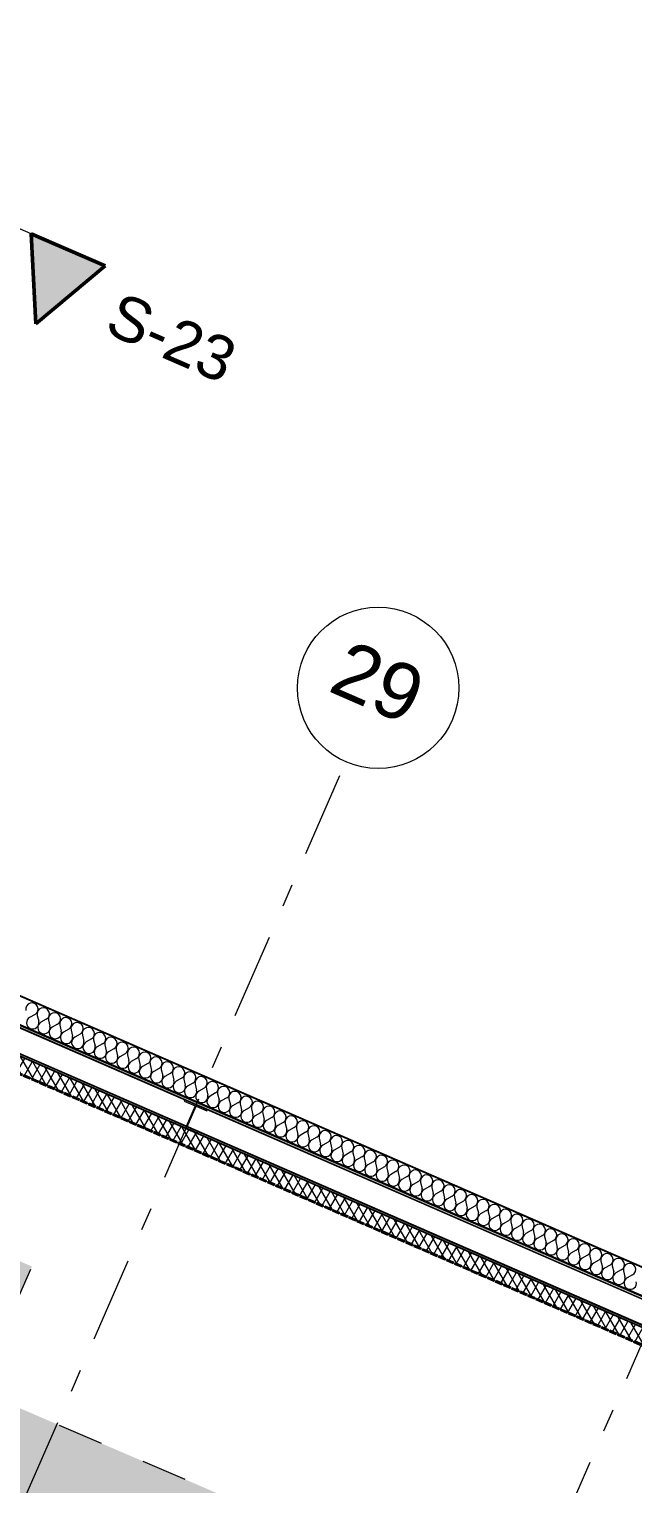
# Model space of a CAD drawing. Header units: millimetres. Extents: x -50172 to 145343, y -110728 to 25069.
# Drawn here: x 15452 to 19192, y -31418 to -22403 of the extents above; entities that cross this region are included whole.
import ezdxf
from ezdxf.enums import TextEntityAlignment as Align

# ---------------------------------------------------------------- set-up
doc = ezdxf.new("R2010")
doc.units = ezdxf.units.MM
doc.header["$MEASUREMENT"] = 0
for name, pattern in [('Dashed', [564.444447, 282.222223, -282.222223]), ('Double Dashed', [1093.611073, 529.166651, -211.666656, 141.111112, -211.666656]), ('Hidden Line', [55, 45, -10])]:
    doc.linetypes.add(name, pattern=pattern)
for name, color, linetype in [('A-20-M_Floor_Slab', 7, 'Continuous'), ('A-95-MC_Marker_Section_P2.Marker', 7, 'Continuous'), ('COLUMN.IFC Import', 7, 'Continuous'), ('New_A-15-MG_Structural_Grid_Phase_2', 7, 'Continuous'), ('New_A-20-M_Roof', 7, 'Continuous'), ('New_A-25-M_Wall_Ext', 7, 'Continuous')]:
    doc.layers.add(name, color=color, linetype=linetype)
for name, color, linetype, lineweight, true_color in [('A-20-M_Floor_Slab_Pen_No__107', 7, 'Continuous', 15, 0xa6a6a6), ('A-95-MC_Marker_Section_P2.Marker_Pen_No__25', 7, 'Continuous', 50, 0x2a2a2a), ('New_A-15-MG_Structural_Grid_Phase_2_Pen_No__222', 7, 'Continuous', 13, 0x65af33), ('New_A-25-M_Wall_Ext_Pen_No__107', 7, 'Continuous', 15, 0xa6a6a6), ('New_A-95-P_Drawing_Pen_No__142', 7, 'Continuous', 0, 0xeeeeee)]:
    doc.layers.add(name, color=color, linetype=linetype, lineweight=lineweight, true_color=true_color)
for name, color, linetype, lineweight in [('A-20-M_Floor_Slab_Pen_No__195', 7, 'Continuous', 35), ('A-20-M_Floor_Slab_Pen_No__4', 7, 'Continuous', 20), ('A-20-M_Floor_Slab_Pen_No__89', 8, 'Continuous', 20), ('A-95-MC_Marker_Section_P2.Marker_Pen_No__1', 7, 'Continuous', 13), ('A-95-MC_Marker_Section_P2.Marker_Pen_No__6', 7, 'Continuous', 35), ('COLUMN.IFC Import_Pen_No__2', 8, 'Continuous', 15), ('New_A-20-M_Roof_Pen_No__92', 8, 'Continuous', 13), ('New_A-25-M_Wall_Ext_Pen_No__1', 7, 'Continuous', 13), ('New_A-95-P_Drawing_Pen_No__1', 7, 'Continuous', 13)]:
    doc.layers.add(name, color=color, linetype=linetype, lineweight=lineweight)
doc.styles.add('GENERATED_STYLE_4', font='')
doc.styles.get('GENERATED_STYLE_4').set_extended_font_data('Swis721 BT')

# ---------------------------------------------------------------- blocks, each defined once
blk = doc.blocks.new('Roof_3_1', base_point=(-9378, -10065))
at = {"layer": 'New_A-20-M_Roof_Pen_No__92', "linetype": 'Continuous', "flags": 128}
for points in [[(22006.6, -31651.4), (1845.1, -22859.9)], [(1845.1, -22860), (22006.6, -31651.4)], [(22007.4, -31649.5), (1845.9, -22858.1)], [(1846.1, -22857.7), (22007.6, -31649.1)]]:
    blk.add_lwpolyline(points, dxfattribs=at)
blk = doc.blocks.new('Slab_2_1', base_point=(22220.5, -31567.4))
at = {"layer": 'A-20-M_Floor_Slab_Pen_No__89', "linetype": 'Continuous', "flags": 128}
blk.add_lwpolyline([(22220.5, -31567.4), (1807.4, -22666.3), (1702.5, -22906.9), (21875, -31703.1), (12362.1, -53519.2), (-4050.1, -46362.7), (-4155, -46603.2), (12497.8, -53864.7)], close=True, dxfattribs=at)
blk = doc.blocks.new('*X132')
at = {"layer": 'New_A-25-M_Wall_Ext_Pen_No__107', "linetype": 'Continuous'}
for p, q in [((15488.6, -28508.4), (15455.4, -28527.2)), ((15502.5, -28514.5), (15511.3, -28551.5)), ((15558.4, -28538.8), (15525.3, -28557.6)), ((15572.4, -28544.9), (15581.1, -28582)), ((15628.2, -28569.3), (15595.1, -28588.1)), ((15642.2, -28575.4), (15651, -28612.5)), ((15698.1, -28599.7), (15664.9, -28618.5)), ((15712, -28605.8), (15720.8, -28642.9)), ((15767.9, -28630.2), (15734.8, -28649)), ((15781.9, -28636.3), (15790.7, -28673.4)), ((15837.8, -28660.6), (15804.6, -28679.4)), ((15851.7, -28666.7), (15860.5, -28703.8)), ((15907.6, -28691.1), (15874.5, -28709.9)), ((15921.6, -28697.2), (15930.3, -28734.3)), ((15977.4, -28721.6), (15944.3, -28740.4)), ((15991.4, -28727.6), (16000.2, -28764.7)), ((16047.3, -28752), (16014.1, -28770.8)), ((16061.2, -28758.1), (16070, -28795.2)), ((16117.1, -28782.5), (16084, -28801.3)), ((16131.1, -28788.6), (16139.9, -28825.6)), ((16187, -28812.9), (16153.8, -28831.7)), ((16200.9, -28819), (16209.7, -28856.1)), ((16256.8, -28843.4), (16223.7, -28862.2)), ((16270.8, -28849.5), (16279.5, -28886.5)), ((16326.6, -28873.8), (16293.5, -28892.6)), ((16340.6, -28879.9), (16349.4, -28917)), ((16396.5, -28904.3), (16363.3, -28923.1)), ((16410.4, -28910.4), (16419.2, -28947.4)), ((16466.3, -28934.7), (16433.2, -28953.5)), ((16480.3, -28940.8), (16489.1, -28977.9)), ((16536.2, -28965.2), (16503, -28984)), ((16550.1, -28971.3), (16558.9, -29008.3)), ((16606, -28995.6), (16572.9, -29014.4)), ((16620, -29001.7), (16628.7, -29038.8)), ((16675.8, -29026.1), (16642.7, -29044.9)), ((16689.8, -29032.2), (16698.6, -29069.3)), ((16745.7, -29056.5), (16712.5, -29075.3)), ((16759.6, -29062.6), (16768.4, -29099.7)), ((16815.5, -29087), (16782.4, -29105.8)), ((16829.5, -29093.1), (16838.2, -29130.2)), ((16885.3, -29117.5), (16852.2, -29136.3)), ((16899.3, -29123.5), (16908.1, -29160.6)), ((16955.2, -29147.9), (16922.1, -29166.7)), ((16969.2, -29154), (16977.9, -29191.1)), ((17025, -29178.4), (16991.9, -29197.2)), ((17039, -29184.4), (17047.8, -29221.5)), ((17094.9, -29208.8), (17061.7, -29227.6)), ((17108.8, -29214.9), (17117.6, -29252)), ((17164.7, -29239.3), (17131.6, -29258.1)), ((17178.7, -29245.4), (17187.4, -29282.4)), ((17234.5, -29269.7), (17201.4, -29288.5)), ((17248.5, -29275.8), (17257.3, -29312.9)), ((17304.4, -29300.2), (17271.3, -29319)), ((17318.4, -29306.3), (17327.1, -29343.3)), ((17374.2, -29330.6), (17341.1, -29349.4)), ((17388.2, -29336.7), (17397, -29373.8)), ((17444.1, -29361.1), (17410.9, -29379.9)), ((17458, -29367.2), (17466.8, -29404.2)), ((17513.9, -29391.5), (17480.8, -29410.3)), ((17527.9, -29397.6), (17536.6, -29434.7)), ((17583.7, -29422), (17550.6, -29440.8)), ((17597.7, -29428.1), (17606.5, -29465.1)), ((17653.6, -29452.4), (17620.5, -29471.2)), ((17667.6, -29458.5), (17676.3, -29495.6)), ((17723.4, -29482.9), (17690.3, -29501.7)), ((17737.4, -29489), (17746.2, -29526.1)), ((17793.3, -29513.3), (17760.1, -29532.1)), ((17807.2, -29519.4), (17816, -29556.5)), ((17863.1, -29543.8), (17830, -29562.6)), ((17877.1, -29549.9), (17885.8, -29587)), ((17932.9, -29574.3), (17899.8, -29593.1)), ((17946.9, -29580.3), (17955.7, -29617.4)), ((18002.8, -29604.7), (17969.7, -29623.5)), ((18016.8, -29610.8), (18025.5, -29647.9)), ((18072.6, -29635.2), (18039.5, -29654)), ((18086.6, -29641.3), (18095.4, -29678.3)), ((18142.5, -29665.6), (18109.3, -29684.4)), ((18156.4, -29671.7), (18165.2, -29708.8)), ((18212.3, -29696.1), (18179.2, -29714.9)), ((18226.3, -29702.2), (18235, -29739.2)), ((18282.1, -29726.5), (18249, -29745.3)), ((18296.1, -29732.6), (18304.9, -29769.7)), ((18352, -29757), (18318.8, -29775.8)), ((18365.9, -29763.1), (18374.7, -29800.1)), ((18421.8, -29787.4), (18388.7, -29806.2)), ((18435.8, -29793.5), (18444.6, -29830.6)), ((18491.7, -29817.9), (18458.5, -29836.7)), ((18505.6, -29824), (18514.4, -29861)), ((18561.5, -29848.3), (18528.4, -29867.1)), ((18575.5, -29854.4), (18584.2, -29891.5)), ((18631.3, -29878.8), (18598.2, -29897.6)), ((18645.3, -29884.9), (18654.1, -29922)), ((18701.2, -29909.2), (18668, -29928)), ((18715.1, -29915.3), (18723.9, -29952.4)), ((18771, -29939.7), (18737.9, -29958.5)), ((18785, -29945.8), (18793.8, -29982.9)), ((18840.9, -29970.2), (18807.7, -29989)), ((18854.8, -29976.2), (18863.6, -30013.3)), ((18910.7, -30000.6), (18877.6, -30019.4)), ((18924.7, -30006.7), (18933.4, -30043.8)), ((18980.5, -30031.1), (18947.4, -30049.9)), ((18994.5, -30037.1), (19003.3, -30074.2)), ((19050.4, -30061.5), (19017.2, -30080.3)), ((19064.3, -30067.6), (19073.1, -30104.7)), ((19120.2, -30092), (19087.1, -30110.8)), ((19134.2, -30098.1), (19143, -30135.1)), ((19190.1, -30122.4), (19156.9, -30141.2))]:
    blk.add_line(p, q, dxfattribs=at)
for centre, start, end in [((15469.8, -28475.2), 299.57051, 193.31031), ((15539.6, -28505.7), 299.57051, 193.31031), ((15474.2, -28560.3), 119.57051, 246.44041), ((15474.2, -28560.3), 246.44041, 13.31031), ((15544.1, -28590.8), 119.57051, 246.44041), ((15609.4, -28536.2), 299.57051, 193.31031), ((15679.3, -28566.6), 299.57051, 193.31031), ((15749.1, -28597.1), 299.57051, 193.31031), ((15544.1, -28590.8), 246.44041, 13.31031), ((15613.9, -28621.2), 119.57051, 246.44041), ((15613.9, -28621.2), 246.44041, 13.31031), ((15683.7, -28651.7), 119.57051, 246.44041), ((15683.7, -28651.7), 246.44041, 13.31031), ((15753.6, -28682.1), 119.57051, 246.44041), ((15819, -28627.5), 299.57051, 193.31031), ((15888.8, -28658), 299.57051, 193.31031), ((15958.6, -28688.4), 299.57051, 193.31031), ((15753.6, -28682.1), 246.44041, 13.31031), ((15823.4, -28712.6), 119.57051, 246.44041), ((15823.4, -28712.6), 246.44041, 13.31031), ((15893.3, -28743), 119.57051, 246.44041), ((15893.3, -28743), 246.44041, 13.31031), ((15963.1, -28773.5), 119.57051, 246.44041), ((16028.5, -28718.9), 299.57051, 193.31031), ((16098.3, -28749.3), 299.57051, 193.31031), ((16168.2, -28779.8), 299.57051, 193.31031), ((15963.1, -28773.5), 246.44041, 13.31031), ((16032.9, -28803.9), 119.57051, 246.44041), ((16032.9, -28803.9), 246.44041, 13.31031), ((16102.8, -28834.4), 119.57051, 246.44041), ((16102.8, -28834.4), 246.44041, 13.31031), ((16172.6, -28864.8), 119.57051, 246.44041), ((16238, -28810.2), 299.57051, 193.31031), ((16307.8, -28840.7), 299.57051, 193.31031), ((16377.7, -28871.1), 299.57051, 193.31031), ((16172.6, -28864.8), 246.44041, 13.31031), ((16242.5, -28895.3), 119.57051, 246.44041), ((16242.5, -28895.3), 246.44041, 13.31031), ((16312.3, -28925.8), 119.57051, 246.44041), ((16312.3, -28925.8), 246.44041, 13.31031), ((16382.1, -28956.2), 119.57051, 246.44041), ((16447.5, -28901.6), 299.57051, 193.31031), ((16517.4, -28932.1), 299.57051, 193.31031), ((16587.2, -28962.5), 299.57051, 193.31031), ((16382.1, -28956.2), 246.44041, 13.31031), ((16452, -28986.7), 119.57051, 246.44041), ((16452, -28986.7), 246.44041, 13.31031), ((16521.8, -29017.1), 119.57051, 246.44041), ((16521.8, -29017.1), 246.44041, 13.31031), ((16591.7, -29047.6), 119.57051, 246.44041), ((16657, -28993), 299.57051, 193.31031), ((16726.9, -29023.4), 299.57051, 193.31031), ((16796.7, -29053.9), 299.57051, 193.31031), ((16591.7, -29047.6), 246.44041, 13.31031), ((16661.5, -29078), 119.57051, 246.44041), ((16661.5, -29078), 246.44041, 13.31031), ((16731.3, -29108.5), 119.57051, 246.44041), ((16731.3, -29108.5), 246.44041, 13.31031), ((16801.2, -29138.9), 119.57051, 246.44041), ((16866.5, -29084.3), 299.57051, 193.31031), ((16936.4, -29114.8), 299.57051, 193.31031), ((17006.2, -29145.2), 299.57051, 193.31031), ((16801.2, -29138.9), 246.44041, 13.31031), ((16871, -29169.4), 119.57051, 246.44041), ((16871, -29169.4), 246.44041, 13.31031), ((16940.9, -29199.8), 119.57051, 246.44041), ((16940.9, -29199.8), 246.44041, 13.31031), ((17010.7, -29230.3), 119.57051, 246.44041), ((17076.1, -29175.7), 299.57051, 193.31031), ((17145.9, -29206.1), 299.57051, 193.31031), ((17215.7, -29236.6), 299.57051, 193.31031), ((17010.7, -29230.3), 246.44041, 13.31031), ((17080.5, -29260.7), 119.57051, 246.44041), ((17080.5, -29260.7), 246.44041, 13.31031), ((17150.4, -29291.2), 119.57051, 246.44041), ((17150.4, -29291.2), 246.44041, 13.31031), ((17220.2, -29321.7), 119.57051, 246.44041), ((17285.6, -29267), 299.57051, 193.31031), ((17355.4, -29297.5), 299.57051, 193.31031), ((17425.3, -29327.9), 299.57051, 193.31031), ((17220.2, -29321.7), 246.44041, 13.31031), ((17290.1, -29352.1), 119.57051, 246.44041), ((17290.1, -29352.1), 246.44041, 13.31031), ((17359.9, -29382.6), 119.57051, 246.44041), ((17359.9, -29382.6), 246.44041, 13.31031), ((17429.7, -29413), 119.57051, 246.44041), ((17495.1, -29358.4), 299.57051, 193.31031), ((17564.9, -29388.9), 299.57051, 193.31031), ((17634.8, -29419.3), 299.57051, 193.31031), ((17429.7, -29413), 246.44041, 13.31031), ((17499.6, -29443.5), 119.57051, 246.44041), ((17499.6, -29443.5), 246.44041, 13.31031), ((17569.4, -29473.9), 119.57051, 246.44041), ((17569.4, -29473.9), 246.44041, 13.31031), ((17639.3, -29504.4), 119.57051, 246.44041), ((17704.6, -29449.8), 299.57051, 193.31031), ((17774.5, -29480.2), 299.57051, 193.31031), ((17844.3, -29510.7), 299.57051, 193.31031), ((17639.3, -29504.4), 246.44041, 13.31031), ((17709.1, -29534.8), 119.57051, 246.44041), ((17709.1, -29534.8), 246.44041, 13.31031), ((17778.9, -29565.3), 119.57051, 246.44041), ((17778.9, -29565.3), 246.44041, 13.31031), ((17848.8, -29595.7), 119.57051, 246.44041), ((17914.1, -29541.1), 299.57051, 193.31031), ((17984, -29571.6), 299.57051, 193.31031), ((18053.8, -29602), 299.57051, 193.31031), ((17848.8, -29595.7), 246.44041, 13.31031), ((17918.6, -29626.2), 119.57051, 246.44041), ((17918.6, -29626.2), 246.44041, 13.31031), ((17988.4, -29656.6), 119.57051, 246.44041), ((17988.4, -29656.6), 246.44041, 13.31031), ((18058.3, -29687.1), 119.57051, 246.44041), ((18123.7, -29632.5), 299.57051, 193.31031), ((18193.5, -29662.9), 299.57051, 193.31031), ((18263.3, -29693.4), 299.57051, 193.31031), ((18058.3, -29687.1), 246.44041, 13.31031), ((18128.1, -29717.5), 119.57051, 246.44041), ((18128.1, -29717.5), 246.44041, 13.31031), ((18198, -29748), 119.57051, 246.44041), ((18198, -29748), 246.44041, 13.31031), ((18267.8, -29778.5), 119.57051, 246.44041), ((18333.2, -29723.8), 299.57051, 193.31031), ((18403, -29754.3), 299.57051, 193.31031), ((18472.9, -29784.7), 299.57051, 193.31031), ((18267.8, -29778.5), 246.44041, 13.31031), ((18337.6, -29808.9), 119.57051, 246.44041), ((18337.6, -29808.9), 246.44041, 13.31031), ((18407.5, -29839.4), 119.57051, 246.44041), ((18407.5, -29839.4), 246.44041, 13.31031), ((18477.3, -29869.8), 119.57051, 246.44041), ((18542.7, -29815.2), 299.57051, 193.31031), ((18612.5, -29845.7), 299.57051, 193.31031), ((18682.4, -29876.1), 299.57051, 193.31031), ((18477.3, -29869.8), 246.44041, 13.31031), ((18547.2, -29900.3), 119.57051, 246.44041), ((18547.2, -29900.3), 246.44041, 13.31031), ((18617, -29930.7), 119.57051, 246.44041), ((18617, -29930.7), 246.44041, 13.31031), ((18686.8, -29961.2), 119.57051, 246.44041), ((18752.2, -29906.6), 299.57051, 193.31031), ((18822.1, -29937), 299.57051, 193.31031), ((18686.8, -29961.2), 246.44041, 13.31031), ((18756.7, -29991.6), 119.57051, 246.44041), ((18756.7, -29991.6), 246.44041, 13.31031), ((18826.5, -30022.1), 119.57051, 246.44041), ((18826.5, -30022.1), 246.44041, 13.31031), ((18891.9, -29967.5), 299.57051, 193.31031), ((18896.4, -30052.5), 119.57051, 246.44041), ((18961.7, -29997.9), 299.57051, 193.31031), ((19031.6, -30028.4), 299.57051, 193.31031), ((18896.4, -30052.5), 246.44041, 13.31031), ((18966.2, -30083), 119.57051, 246.44041), ((18966.2, -30083), 246.44041, 13.31031), ((19036, -30113.4), 119.57051, 246.44041), ((19036, -30113.4), 246.44041, 13.31031), ((19101.4, -30058.8), 299.57051, 193.31031), ((19171.3, -30089.3), 299.57051, 193.31031), ((19105.9, -30143.9), 119.57051, 246.44041), ((19105.9, -30143.9), 246.44041, 13.31031), ((19175.7, -30174.4), 119.57051, 246.44041), ((19175.7, -30174.4), 246.44041, 13.31031)]:
    blk.add_arc(centre, 38.1, start, end, dxfattribs=at)
blk = doc.blocks.new('Wall_29_1', base_point=(22006.6, -31651.4))
at = {"layer": 'New_A-25-M_Wall_Ext_Pen_No__107', "linetype": 'Continuous'}
h = blk.add_hatch(dxfattribs=at)
h.set_pattern_fill('Plaster_0001', color=256, style=0, pattern_type=2)
h.set_pattern_definition([(0, (0, 0), (0, 173.2051), [0, -100]), (0, (50, 86.6), (0, 173.2051), [0, -100])])
h.paths.add_polyline_path([(22460.8, -31473), (11040.4, -26493.2), (11038.6, -26497.3), (22454.8, -31475.4)])
at = {"layer": 'New_A-25-M_Wall_Ext_Pen_No__107', "linetype": 'Continuous', "lineweight": 0, "true_color": 0x535353}
for points in [[(22220.5, -31567.4), (10967.4, -26660.5), (10966.2, -26663.2), (22216.6, -31568.9)], [(22027, -31643.4), (10908.7, -26795.2), (10907.5, -26798), (22023.1, -31644.9)]]:
    blk.add_hatch(color=251, dxfattribs=at).paths.add_polyline_path(points)
at = {"layer": 'New_A-25-M_Wall_Ext_Pen_No__107', "linetype": 'Continuous'}
for points in [[(22236.3, -31561.2), (10972.2, -26649.5), (10967.4, -26660.5), (22220.5, -31567.4)], [(10902.5, -26809.4), (22006.6, -31651.4), (22023.1, -31644.9), (10907.5, -26798)]]:
    blk.add_hatch(color=256, dxfattribs=at).paths.add_polyline_path(points)
at = {"layer": 'New_A-25-M_Wall_Ext_Pen_No__1', "linetype": 'Continuous'}
for p, q in [((22454.8, -31475.4), (11038.6, -26497.3)), ((22216.6, -31568.9), (10966.2, -26663.2)), ((22220.5, -31567.4), (10967.4, -26660.5)), ((22236.3, -31561.2), (10972.2, -26649.5)), ((22244.2, -31558.1), (10974.6, -26644)), ((10907.5, -26798), (22023.1, -31644.9)), ((22027, -31643.4), (10908.7, -26795.2))]:
    blk.add_line(p, q, dxfattribs=at)
at = {"layer": 'New_A-25-M_Wall_Ext_Pen_No__1', "linetype": 'Continuous', "flags": 128}
for points in [[(22460.8, -31473), (11040.4, -26493.2)], [(10902.5, -26809.4), (22006.6, -31651.4)]]:
    blk.add_lwpolyline(points, dxfattribs=at)
at = {"layer": 'New_A-25-M_Wall_Ext', "color": 250, "lineweight": 50, "true_color": 0x2a2a2a}
blk.add_blockref('*X132', (0, 0), dxfattribs=at)
blk = doc.blocks.new('*X212')
at = {"layer": 'A-20-M_Floor_Slab_Pen_No__107', "linetype": 'Continuous'}
for points in [[(15598.5, -28966.2), (15748.5, -29031.7), (15748.5, -29029.5), (15598.5, -28964.1)], [(15898.5, -29097.1), (15904.4, -29099.6), (15909.4, -29099.6), (15898.5, -29094.9)], [(15904.4, -29099.6), (16048.5, -29162.5), (16048.5, -29160.3), (15909.4, -29099.6)], [(16198.5, -29227.9), (16248.4, -29249.6), (16253.4, -29249.6), (16198.5, -29225.7)], [(16248.4, -29249.6), (16348.5, -29293.3), (16348.5, -29291.1), (16253.4, -29249.6)], [(16498.5, -29358.7), (16592.3, -29399.6), (16597.3, -29399.6), (16498.5, -29356.5)], [(16592.3, -29399.6), (16648.5, -29424.1), (16648.5, -29421.9), (16597.3, -29399.6)], [(16798.5, -29489.5), (16936.3, -29549.6), (16941.3, -29549.6), (16798.5, -29487.3)], [(16936.3, -29549.6), (16948.5, -29554.9), (16948.5, -29552.7), (16941.3, -29549.6)], [(17098.5, -29620.3), (17248.5, -29685.7), (17248.5, -29683.5), (17098.5, -29618.1)], [(17398.5, -29751.1), (17548.5, -29816.5), (17548.5, -29814.3), (17398.5, -29748.9)], [(17698.5, -29881.9), (17848.5, -29947.3), (17848.5, -29945.2), (17698.5, -29879.7)], [(17998.5, -30012.7), (18148.5, -30078.2), (18148.5, -30076), (17998.5, -30010.6)], [(18298.5, -30143.6), (18312.2, -30149.5), (18317.2, -30149.5), (18298.5, -30141.4)], [(18312.2, -30149.5), (18448.5, -30209), (18448.5, -30206.8), (18317.2, -30149.5)], [(18598.5, -30274.4), (18656.2, -30299.5), (18661.2, -30299.5), (18598.5, -30272.2)], [(18656.2, -30299.5), (18748.5, -30339.8), (18748.5, -30337.6), (18661.2, -30299.5)], [(18898.5, -30405.2), (19000.2, -30449.5), (19005.2, -30449.5), (18898.5, -30403)], [(19000.2, -30449.5), (19048.5, -30470.6), (19048.5, -30468.4), (19005.2, -30449.5)]]:
    blk.add_hatch(color=256, dxfattribs=at).paths.add_polyline_path(points)
blk = doc.blocks.new('Wall_96_1', base_point=(21875, -31703.1))
at = {"layer": 'A-20-M_Floor_Slab_Pen_No__107', "linetype": 'Continuous'}
h = blk.add_hatch(dxfattribs=at)
h.set_pattern_fill('Batt_Insulation_0001', color=256, style=0, pattern_type=2)
h.set_pattern_definition([(60, (0, 0), (-43.30127, 25), []), (120, (0, 0), (43.30127, 25), [])])
h.paths.add_polyline_path([(1705.1, -22905.9), (21877.6, -31702.1), (22006.6, -31651.4), (1834.1, -22855.2)])
at = {"layer": 'A-20-M_Floor_Slab_Pen_No__195', "linetype": 'Hidden Line'}
blk.add_line((1705.1, -22905.9), (21877.6, -31702.1), dxfattribs=at)
at = {"layer": 'A-20-M_Floor_Slab_Pen_No__195', "linetype": 'Hidden Line', "flags": 128}
blk.add_lwpolyline([(1702.5, -22906.9), (21875, -31703.1)], dxfattribs=at)
at = {"layer": 'A-20-M_Floor_Slab_Pen_No__4', "linetype": 'Continuous', "flags": 128}
blk.add_lwpolyline([(22006.6, -31651.4), (1834.1, -22855.2)], dxfattribs=at)
at = {"layer": 'A-20-M_Floor_Slab', "color": 250, "lineweight": 50, "true_color": 0x2a2a2a}
blk.add_blockref('*X212', (0, 0), dxfattribs=at)
blk = doc.blocks.new('Column 45')
at = {"layer": 'COLUMN.IFC Import_Pen_No__2', "linetype": 'Continuous'}
for p, q in [((76.45, 78.8), (-76.45, 78.8)), ((-76.45, 78.8), (-76.45, 69.4)), ((-76.45, 69.4), (-3.25, 69.4)), ((-3.25, 69.4), (-3.25, -69.4)), ((3.25, -69.4), (3.25, 69.4)), ((3.25, 69.4), (76.45, 69.4)), ((76.45, 69.4), (76.45, 78.8)), ((-3.25, -69.4), (-76.45, -69.4)), ((-76.45, -69.4), (-76.45, -78.8)), ((-76.45, -78.8), (76.45, -78.8)), ((76.45, -69.4), (3.25, -69.4)), ((76.45, -78.8), (76.45, -69.4))]:
    blk.add_line(p, q, dxfattribs=at)
blk = doc.blocks.new('Standard grid marker_36')
at = {"layer": 'New_A-15-MG_Structural_Grid_Phase_2_Pen_No__222', "linetype": 'Double Dashed'}
blk.add_line((20268.4, 0), (27450.4, 0), dxfattribs=at)
at = {"layer": 'New_A-15-MG_Structural_Grid_Phase_2_Pen_No__222', "linetype": 'Continuous'}
blk.add_circle((27950.4, 0), 500, dxfattribs=at)
at = {"layer": 'New_A-15-MG_Structural_Grid_Phase_2_Pen_No__222', "style": 'GENERATED_STYLE_4'}
for tag, p in [('AC_MarkerText_1_0', (-500, 36.5)), ('AC_MarkerText_1_1', (27950.4, 36.5))]:
    blk.add_attdef(tag, text='', height=350, rotation=270, dxfattribs=at).set_placement(p, align=Align.MIDDLE_CENTER)
blk = doc.blocks.new('Standard grid marker_39')
at = {"layer": 'New_A-15-MG_Structural_Grid_Phase_2_Pen_No__222', "linetype": 'Double Dashed'}
blk.add_line((1000, 0), (47486.2, 0), dxfattribs=at)
at = {"layer": 'New_A-15-MG_Structural_Grid_Phase_2_Pen_No__222', "style": 'GENERATED_STYLE_4'}
for tag, p in [('AC_MarkerText_1_0', (-500, 43.3)), ('AC_MarkerText_1_1', (48986.2, 43.3))]:
    blk.add_attdef(tag, text='', height=350, rotation=180, dxfattribs=at).set_placement(p, align=Align.MIDDLE_CENTER)
blk = doc.blocks.new('Cutting Plane_3_1', base_point=(15693.3, -23770.8))
at = {"layer": 'A-95-MC_Marker_Section_P2.Marker_Pen_No__25', "linetype": 'Continuous'}
blk.add_hatch(color=256, dxfattribs=at).paths.add_polyline_path([(15922.4, -23870.8), (15464.1, -23670.9), (15493.4, -24229.2)])
at = {"layer": 'A-95-MC_Marker_Section_P2.Marker_Pen_No__1', "linetype": 'Dashed'}
blk.add_line((15464.1, -23670.9), (-14070.1, -10792.5), dxfattribs=at)
at = {"layer": 'A-95-MC_Marker_Section_P2.Marker_Pen_No__25', "linetype": 'Continuous'}
for p, q in [((15922.4, -23870.8), (15464.1, -23670.9)), ((15464.1, -23670.9), (15493.4, -24229.2)), ((15493.4, -24229.2), (15922.4, -23870.8))]:
    blk.add_line(p, q, dxfattribs=at)
at = {"layer": 'A-95-MC_Marker_Section_P2.Marker_Pen_No__6', "insert": (15906.8, -24281.9), "char_height": 275, "attachment_point": 7, "rotation": 336.44041, "style": 'GENERATED_STYLE_4'}
blk.add_mtext('\\A1;{\\fSwis721 BT|b0|i0|c0|p34;S-23}', dxfattribs=at)

msp = doc.modelspace()

# ---------------------------------------------------------------- hatches: boundary and pattern name
at = {"layer": 'New_A-95-P_Drawing_Pen_No__142', "linetype": 'Continuous'}
msp.add_hatch(color=256, dxfattribs=at).paths.add_polyline_path([(15349.8, -30345.8), (15469.7, -30070.9), (10611.5, -27952.5), (10491.6, -28227.4), (8933.3, -27547.9), (8054.4, -29563.6), (9612.7, -30243.1), (9500.6, -30500.2), (11150.5, -31219.7), (11002.6, -31558.8), (12423.4, -32178.4), (12571.3, -31839.2), (14267.1, -32578.7), (14379.2, -32321.6), (14470.9, -32361.5), (14698, -31834.7), (15635.1, -32238.6), (13188.1, -37916.2), (14730.8, -38581.1), (17608.8, -31903.3), (15129, -30834.5)])

# ---------------------------------------------------------------- linework, layer by layer
at = {"layer": 'New_A-95-P_Drawing_Pen_No__1', "linetype": 'Dashed', "flags": 128}
msp.add_lwpolyline([(15349.8, -30345.8), (15469.7, -30070.9), (10611.5, -27952.5), (10491.6, -28227.4), (8933.3, -27547.9), (8054.4, -29563.6), (9612.7, -30243.1), (9500.6, -30500.2), (11150.5, -31219.7), (11002.6, -31558.8), (12423.4, -32178.4), (12571.3, -31839.2), (14267.1, -32578.7), (14379.2, -32321.6), (14470.9, -32361.5), (14698, -31834.7), (15635.1, -32238.6), (13188.1, -37916.2), (14730.8, -38581.1), (17608.8, -31903.3), (15129, -30834.5)], close=True, dxfattribs=at)

# ---------------------------------------------------------------- block references
at = {"layer": 'A-20-M_Floor_Slab', "color": 8, "linetype": 'Continuous', "lineweight": 20}
msp.add_blockref('Slab_2_1', (22220.5, -31567.4), dxfattribs=at)
at = {"layer": 'A-20-M_Floor_Slab', "color": 250, "lineweight": 50, "true_color": 0x2a2a2a}
msp.add_blockref('Wall_96_1', (21875, -31703.1), dxfattribs=at)
at = {"layer": 'A-95-MC_Marker_Section_P2.Marker'}
msp.add_blockref('Cutting Plane_3_1', (15693.3, -23770.8), dxfattribs=at)
at = {"layer": 'COLUMN.IFC Import', "linetype": 'Continuous', "zscale": 1000, "rotation": 156.4404115839877}
msp.add_blockref('Column 45', (16455.8, -29140), dxfattribs=at)
at = {"layer": 'New_A-15-MG_Structural_Grid_Phase_2', "color": 8, "linetype": 'Continuous', "lineweight": 15, "zscale": 1000}
for name, p, rotation in [('Standard grid marker_39', (26876.4, -33774.9), 156.4404115839929), ('Standard grid marker_36', (9303.8, -53354.1), 66.44041158399293)]:
    msp.add_blockref(name, p, dxfattribs=dict(at, rotation=rotation))
at = {"layer": 'New_A-15-MG_Structural_Grid_Phase_2', "color": 8, "linetype": 'Continuous', "lineweight": 15}
ref = msp.add_blockref('Standard grid marker_36', (6441.9, -52106.2), dxfattribs=dict(at, zscale=1000, rotation=66.44041158399293))
ref.add_attrib('AC_MarkerText_1_1', '29', dxfattribs={"layer": 'New_A-15-MG_Structural_Grid_Phase_2_Pen_No__222', "color": 85, "true_color": 0x65af33, "height": 350, "rotation": 336.44041, "style": 'GENERATED_STYLE_4'}).set_placement((17613.7, -26449.3), align=Align.MIDDLE_CENTER)
at = {"layer": 'New_A-20-M_Roof', "color": 8, "linetype": 'Continuous', "lineweight": 13}
msp.add_blockref('Roof_3_1', (-9378, -10065), dxfattribs=at)
at = {"layer": 'New_A-25-M_Wall_Ext', "color": 250, "lineweight": 50, "true_color": 0x2a2a2a}
msp.add_blockref('Wall_29_1', (22006.6, -31651.4), dxfattribs=at)

doc.saveas('drawing.dxf')
